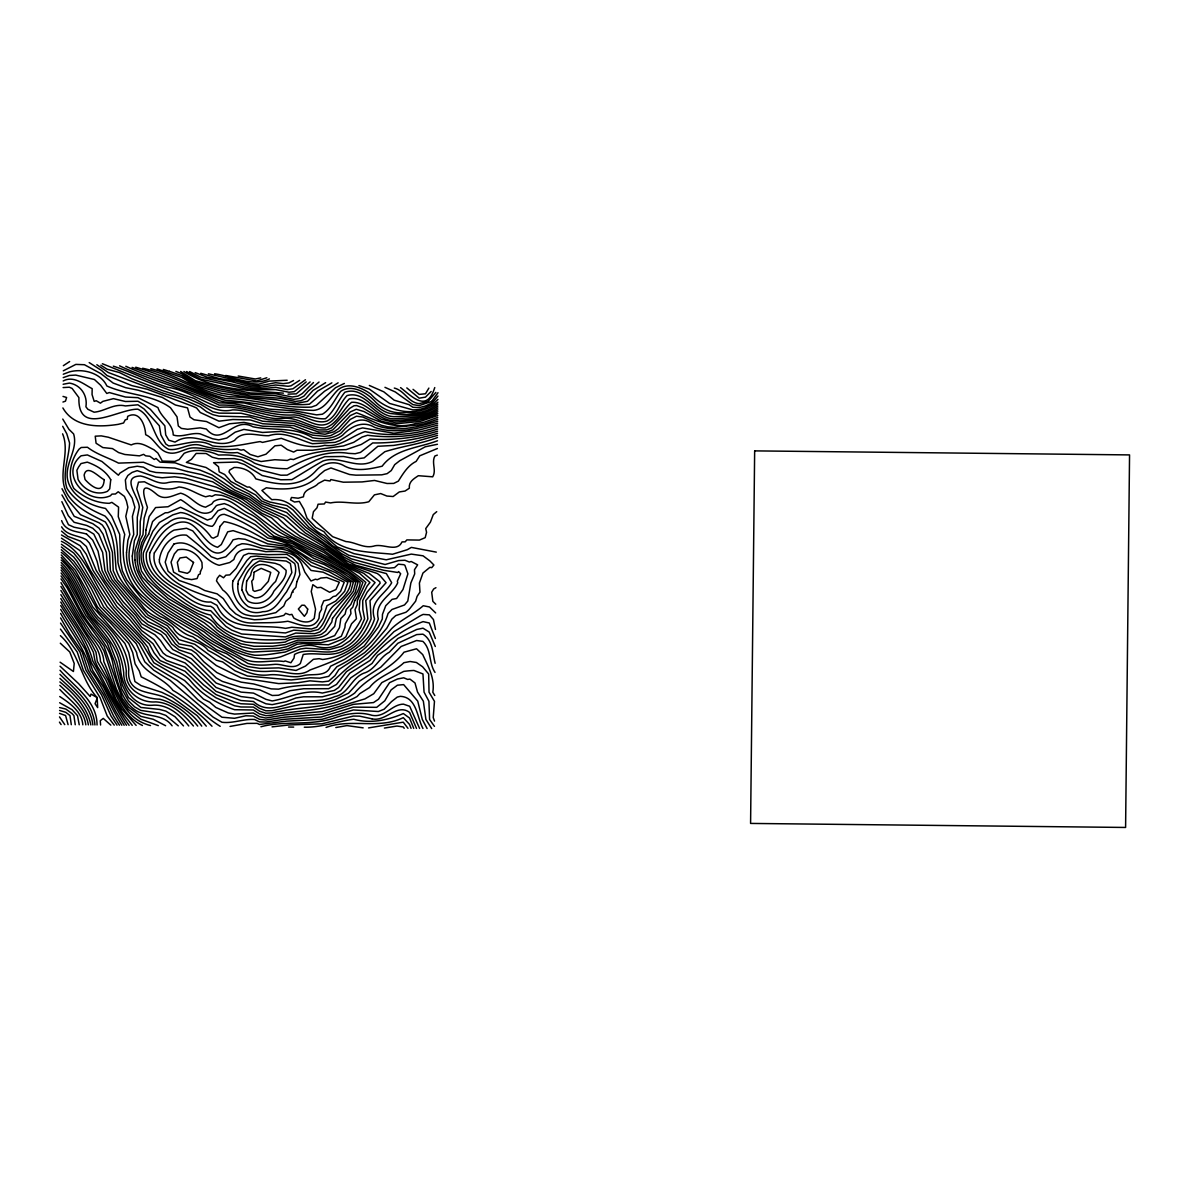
<?xml version="1.0" encoding="UTF-8"?>
<svg xmlns="http://www.w3.org/2000/svg" width="1189" height="1189" viewBox="0 0 1189 1189"><rect width="100%" height="100%" fill="white"/><g stroke="black" fill="none" stroke-linecap="round" stroke-linejoin="round"><path stroke-width="1.5" d="M434.758 387.569C426.896 412.182 413.638 397.988 400.559 387.614M428.887 388.09L425.484 393.767L419.227 394.406L413.029 389.338M431.161 391.463L425.454 397.141L419.197 398.181L406.801 387.911M360.505 627.822L364.637 618.815L362.868 609.704L362.704 600.608L367.133 592.167L375.085 582.565L363.76 573.366L343.22 564.062L323.824 550.477L295.348 536.284L281.466 527.039L271.597 517.854L261.729 513.202L242.541 499.365L216.368 487.237L185.514 478.246L174.62 476.789L162.12 477.785L155.878 476.982L137.196 470.651L131.979 472.449L127.832 475.496L125.35 479.925L126.242 489.021L132.157 498.161L134.907 507.287L132.425 516.353L133.733 534.53C112.138 584.587 170.131 610.997 204.196 631.924A255.635 255.635 0 0 0 212.742 638.805C232.866 652.211 256.111 663.432 280.708 656.833L300.282 649.031L305.915 648.198L329.011 649.684L341.555 646.326L350.383 640.485L360.475 627.851M435.873 392.385L428.099 401.377L419.137 403.651C408.54 402.655 404.587 390.557 394.302 388.06M437.998 392.727L431.681 401.421M437.953 396.071L432.499 402.67L425.35 406.029L419.093 407.649L412.851 407.262L409.001 404.646L394.168 400.173L383.794 391.82L369.333 385.444M437.924 399.4L433.331 403.918L425.335 407.723L419.063 409.655L412.821 409.893L389.576 403.428L369.289 389.071L358.944 385.548M173.891 544.057L168.035 553.078L165.197 562.144L168.11 571.255L179.153 580.47L198.429 587.128L204.642 590.487L217.111 593.846L223.309 598.632L229.878 608.278L235.645 613.821L242.333 617.492L254.327 619.737L261.743 619.41L278.568 616.719L283.859 615.367L285.657 613.331L289.685 614.802L291.885 614.356L293.817 618.057C299.762 621.594 309.081 624.656 314.268 618.265L315.546 609.199L311.236 591.483L312.856 584.661L317.181 587.693L320.881 587.366L329.621 592.271L335.907 589.581L339.326 582.194L326.663 577.512L320.837 578.062L317.255 579.727L315.397 579.221L310.998 581.005L304.845 572.117L301.471 563.601C294.099 550.15 278.806 551.191 265.875 551.681C254.892 549.541 237.963 544.324 233.891 559.484L229.73 562.516L219.192 565.295C202.947 561.163 193.421 537.532 173.906 544.057M310.106 381.951L296.299 393.856L288.006 394.154M306.227 381.907L294.278 391.642L289.001 392.236L275.551 389.606L250.552 389.933L200.673 379.113L186.584 371.533M436.735 511.671L433.272 514.599L430.373 522.209L425.736 528.585L426.569 532.3L425.186 537.666L419.39 540.088L406.861 539.895L405.167 541.842L402.001 541.902C396.992 552.959 382.59 542.912 373.48 546.197C363.611 548.619 355.273 542.05 345.94 541.575L332.638 536.685L312.157 518.285L313.45 511.701L317.017 507.762L318.072 504.225L324.329 503.958L325.578 502.055L330.587 502.932C343.131 500.316 356.21 505.399 368.798 501.743L374.416 494.862L380.673 493.554L386.901 496.051L393.143 496.526L399.296 491.949L405.048 491.042L409.343 488.218C408.57 481.708 413.817 478.736 418.365 475.704L432.692 476.819C436.794 470.339 431.146 462.67 434.906 455.982L437.329 455.119M319.053 382.041L308.308 391.018L303.983 396.071L299.39 398.464L293.802 399.37L275.491 395.684L246.747 393.96L219.326 388.788L194.402 381.922L181.991 373.807L175.898 371.414M437.894 402.209C418.082 418.335 387.465 412.702 371.013 394.272C362.244 387.644 347.753 381.654 338.048 389.799C330.497 396.948 325.355 409.358 313.599 410.383C283.844 409.804 254.951 401.956 225.449 400.396C194.833 390.899 166.549 376.14 135.739 367.223M437.879 404.126C429.095 410.993 417.592 414.5 406.534 412.464C394.421 414.322 382.65 409.997 374.431 400.812C366.539 392.474 351.691 383.72 340.693 391.359C334.837 399.088 330.973 409.09 322.382 414.218L316.631 414.872L294.069 410.785L269.1 409.105L244.161 402.967L225.42 402.164L219.192 400.678C190.418 388.684 161.377 377.998 132.068 367.401M437.849 406.058C424.235 416.447 406.014 415.258 390.111 413.445C373.643 409.967 363.849 385.608 344.84 392.251C337.973 400.886 334.035 411.468 325.429 418.751C313.406 419.628 302.348 412.598 290.146 412.405C265.786 413.475 243.284 402.447 219.162 402.922C188.947 388.387 156.383 380.138 125.826 366.286M437.834 407.976C425.082 417.398 408.853 415.838 393.99 416.67C375.397 416.12 366.435 390.23 347.069 395.565C339.296 403.353 337.438 415.689 326.975 421.055C315.858 424.592 305.32 415.318 294.025 414.902C268.238 416.611 244.696 403.755 219.148 405.152C187.282 389.085 152.043 381.208 119.584 365.826M437.82 409.893C424.83 418.543 408.778 417.532 393.975 418.84C375.962 418.914 367.371 395.238 349.313 398.895C341.674 406.37 338.211 417.666 328.536 423.373C317.017 429.11 305.722 417.993 294.01 416.967C268.06 419.554 244.86 404.632 219.118 407.396C201.862 401.6 186.272 390.081 167.798 387.257C149.041 381.491 131.875 372.023 113.327 366.153M313.495 382.531L302.288 393.544L297.845 396.16L292.197 396.992L275.506 393.708L250.522 392.979L219.341 387.034L195.427 380.718L180.639 371.473M69.646 361.545L63.344 365.692M305.439 379.767L292.91 388.803L287.233 389.62L275.58 387.302L261.833 388.729L250.567 388.342L200.703 377.181L189.616 371.562M331.865 382.843L317.552 391.122L307.49 401.302L296.522 403.413L276.368 399.772L250.478 397.527L221.481 393.291L194.372 385.043L181.947 377.433L157.052 368.902M299.643 380.361L290.919 385.86L288.08 386.262L275.595 384.998L260.807 387.198L250.582 386.752L231.9 381.758L206.945 377.106L195.174 372.618M435.932 587.678L433.658 588.986L431.696 592.256L432.855 601.352L435.754 604.205M437.79 411.78C424.904 419.568 409.358 419.256 394.867 420.534C377.775 421.664 367.966 401.213 351.587 402.298C342.417 409.997 337.513 423.789 325.132 427.995C309.957 428.308 297.235 415.927 281.496 418.573C264.463 419.702 249.408 409.67 232.628 409.893C217.884 413.4 206.054 404.959 193.866 398.36C162.789 388.684 132.336 375.694 102.388 363.745M437.775 413.653L429.809 417.146L419.271 419.91L393.931 422.303L381.476 419.271L362.838 407.842L356.626 405.553L353.936 405.776L349.551 408.481L331.597 427.921L326.707 429.883L318.86 429.987L293.965 421.248L268.982 419.836L241.085 413.237L219.058 413.148L212.816 411.78L200.406 404.156L188.605 398.82L163.056 390.809L131.949 378.786L119.509 372.588L107.055 369.17L100.842 365.201M437.76 415.526L420.252 421.382L393.916 423.997L381.446 421.292L364.027 411.557L356.284 409.269L350.309 411.914L332.875 429.824L328.001 431.8L318.845 432.068L293.936 423.433L262.71 421.248L249.764 416.938L219.029 416.18L212.786 414.649L206.574 411.691L200.376 406.92L181.828 398.909L163.027 393.113L108.273 372.514L96.844 364.726M437.73 417.398L425.186 421.872A39.475 39.475 0 0 1 415.511 423.552C393.782 430.136 375.932 420.133 356.551 412.746L350.265 415.6L338.33 428.709L334.154 431.726L325.073 434.238L312.588 432.9L293.921 425.617L262.695 423.73L250.225 419.94L232.881 419.509L218.969 421.174L200.317 412.509L196.571 407.99L193.079 406.43L147.287 389.279L131.875 385.608L106.98 375.531L101.719 370.611L89.19 362.586M437.715 419.286L425.172 423.596A39.282 39.282 0 0 1 416.551 425.097L393.886 427.371L387.644 426.836L381.401 425.305L362.749 417.012L356.507 416.224L350.22 419.449L339.772 430.864L330.587 435.65L325.043 436.333L312.558 435.159L290.19 427.178L262.665 426.197L243.953 422.392L229.551 423.774L218.895 427.698L206.47 421.53L193.985 419.762L190.002 417.012L187.535 407.901L175.407 405.003L162.194 397.379L138.073 390.185L125.603 387.659L113.148 383.051L100.753 373.569L84.434 364.726L75.858 364.399L63.285 370.834M338.122 382.828L324.612 391.196L309.437 404.186C283.145 406.906 256.601 397.037 230.027 396.799C201.61 392.979 178.395 375.382 150.795 368.694M325.623 382.665L313.034 390.438L305.692 398.612L300.921 400.738L295.184 401.436L280.693 398.345L250.493 396.011L219.772 390.765L194.387 383.482L181.962 375.62L169.537 371.369M293.549 380.525L288.927 382.903L283.235 383.646L275.625 382.695L259.782 385.682L250.611 385.147L236.373 381.164L219.43 378.607L200.748 373.301M431.652 401.436L419.108 405.642L412.88 404.617L395.283 391.954L384.954 387.332M266.856 377.745L256.646 381L225.717 375.471M437.493 440.777C418.677 447.926 394.941 448.803 382.145 466.207C370.269 468.956 356.551 471.988 344.959 466.266C335.788 460.411 323.898 462.194 316.542 470.145C299.866 489.08 277.305 484.889 255.843 478.87C251.652 470.918 242.645 467.218 234.099 467.47L229.655 470.086L229.001 471.959L235.69 481.114L247.297 487.104L249.512 487L255.709 491.518L263.557 499.588L269.725 502.026L286.802 505.503L293.014 509.947L308.872 527.336L323.958 538.097L332.623 545.766L348.778 555.293L385.117 564.507L398.716 560.539L404.973 560.272L409.343 562.04L411.201 561.49L417.636 564.849L414.485 569.709L414.693 573.901L410.859 582.952L407.782 601.099L404.498 604.963L391.954 609.496L388.06 613.479C380.629 638.003 359.405 655.778 336.948 666.657L328.729 676.348L319.871 678.176L309.957 677.789L291.186 679.945L247.475 676.021L235.036 670.819L222.625 661.916L216.398 660.207L194.699 644.245L179.108 639.652L167.5 625.771L148.12 615.174L117.399 579.801L113.193 570.661L112.45 552.484L105.301 529.521L102.358 525.107L99.133 522.833L80.466 514.659L68.13 500.331L62.006 488.709M437.448 444.27L425.246 446.796L399.772 460.708L394.703 464.646L391.27 470.562L387.138 473.638L381.743 474.842L355.883 475.169L349.64 474.53L330.958 467.946L324.686 470.517L319.603 474.693C305.707 489.779 285.315 490.329 266.351 487.772L261.907 490.477L271.791 499.677C297.607 497.388 303.656 526.311 323.988 535.496L337.126 546.91L354.069 553.673L386.232 559.811L411.29 554.104L423.046 555.813L429.957 560.985L433.896 565.013L431.726 567.658L429.898 567.331L422.942 573.053L419.405 583.041L419.955 592.137L417.086 596.388L415.63 601.173L410.725 607.43A22.041 22.041 0 0 1 405.865 612.276L395.714 615.62L391.865 619.127L386.826 628.134L371.473 646.147L364.711 652.583L338.88 669.541L334.986 675.634L328.684 681.134L322.412 681.892L309.928 680.836L297.413 682.813L278.642 683.601L241.204 677.893L216.339 665.572L191.548 646.192L179.063 643.918L166.728 628.58L145.861 616.452L114.679 579.771L110.354 570.631L109.537 552.454L103.071 534.203L99.073 528.198L92.861 523.725L74.194 516.338L61.932 494.921M269.413 378.919C251.726 387.302 232.464 376.244 214.57 373.777M437.701 421.218C416.953 427.446 392.578 433.584 372.098 423.581C360.029 414.857 348.957 423.819 341.228 433.019C332.905 439.053 322.293 439.603 312.529 437.701C294.069 426.361 272.742 431.013 252.96 426.777C233.282 415.704 222.358 447.926 206.381 429.051L200.153 427.847L187.639 429.259L181.397 428.412L178.305 425.974L177.027 416.863L170.458 407.708C151.702 394.02 127.595 395.402 106.861 385.964C100.812 372.737 82.591 368.278 69.527 371.875L63.255 374.238M437.671 423.18C417.532 428.768 395.06 434.565 374.654 427.386C362.868 420.207 350.933 426.331 342.67 435.174C333.946 441.743 322.828 441.223 312.499 440.718L299.182 435.085L281.347 431.384L262.591 432.454L243.879 429.392L235.184 432.172L226.757 438.072L218.776 439.9L212.534 438.756L200.094 433.822C191.147 432.216 181.783 437.909 173.252 434.996C172.985 423.388 161.228 417.919 157.929 407.574L137.983 397.691L125.499 397.037L109.329 392.548L106.787 393.455L100.619 385.236L94.436 379.514L75.739 375.085L69.482 375.442L63.21 377.626M437.656 425.142L418.855 430.076L393.827 433.242L362.63 427.906L357.354 429.318L340.009 440.45L335.09 442.353L312.469 443.72C298.424 439.677 284.216 430.596 268.803 435.694C257.404 436.155 243.032 429.601 234.53 440.42C216.012 450.631 197.582 431.31 178.513 440.123L175.006 442.07L168.764 440.198L165.717 434.921L164.84 425.825L150.364 409.343L144.151 404.75L137.954 401.258L125.44 401.51L113.416 398.642L102.849 401.377L100.426 403.175L96.205 400.723L94.199 401.392L92.058 394.555L92.177 388.684C83.423 383.988 73.436 375.397 63.18 380.97M437.626 427.104C414.173 434.862 389.085 436.868 365.068 431.592C351.468 436.036 340.143 447.673 324.686 445.325C309.675 449.338 295.154 443.452 281.273 438.31L262.487 442.397L260.123 441.58C244.562 443.973 228.511 448.491 212.459 445.875C198.058 437.151 183.329 445.429 168.704 445.905L165.806 444.002L160.857 434.862L159.341 425.766L144.107 408.986L137.909 404.795L125.395 405.939C114.025 403.145 104.87 411.32 94.08 412.197L87.867 409.284L85.905 406.787C87.808 395.402 80.659 384.85 69.408 383.081L63.136 384.27M62.943 402.045L65.484 401.154L66.599 397.498L63.017 396.413M344.364 383.438L335.566 387.673L316.378 405.286L311.384 407.084C282.298 408.496 253.911 398.939 224.87 398.36C196.334 390.899 171.617 374.461 142.635 368.263M437.611 429.08C415.02 436.72 390.913 438.206 367.55 435.263L362.08 437.032L353.683 442.338L343.487 445.92L312.395 450.23L296.968 450.245L293.624 452.073L287.411 449.591L281.199 445.206L274.956 445.83L265.994 454.183L257.939 456.784L250.18 454.466L243.656 449.65L241.07 450.155L237.414 448.981C224.959 450.512 212.593 448.922 200.584 445.295C189.348 442.189 179.643 451.107 168.675 449.368C152.355 441.282 154.897 417.547 137.865 409.179C118.083 408.823 77.761 437.344 78.905 397.631L72.128 388.461L69.363 387.213L63.106 387.569M437.582 431.191C415.63 438.013 392.742 440.465 370.091 439.053L361.307 444.448L346.177 449.62C328.387 450.007 309.943 452.102 293.549 459.578L290.488 459.073L287.292 460.44L274.793 459.712L261.119 461.525L253.539 459.474L237.384 452.533C222.402 454.213 208.432 447.837 193.688 447.852C184.904 447.807 177.607 454.956 168.63 452.816C158.107 450.72 154.852 438.533 145.653 434.698C145.281 425.38 139.708 410.027 127.684 416.328L127.253 419.241L125.246 419.836L123.567 422.987L118.276 424.339C98.746 427.386 74.045 427.564 62.883 407.946M437.567 433.301C416.418 439.662 394.585 443.259 372.707 442.947L360.46 452.4L355.139 453.722L348.704 453.381C326.871 449.799 305.811 458.746 287.203 468.734C276.205 468.674 264.701 467.307 254.416 463.145C243.879 455.788 231.097 454.376 218.598 455.075C207.926 450.363 195.159 448.342 184.206 453.291L179.182 459.593L174.783 461.436L162.299 461.079L157.869 453.009L153.976 449.769C146.916 446.44 139.648 440.733 131.221 444.939L108.318 437.225L101.214 435.873L95.224 436.2L96.071 443.244L102.863 447.569L112.435 448.58L118.618 452.578L124.875 454.495L139.455 455.863L143.616 454.347L145.623 455.818L149.844 456.279L154.273 459.459L156.071 458.464L160.143 462.12L175.169 462.863L187.223 467.158L199.693 469.982L212.147 475.035L234.798 490.195L249.408 496.616L261.803 505.726L286.698 516.323L305.261 532.969L322.353 543.418L346.311 560.584L355.6 565.191L386.366 573.603L391.701 582.744C384.404 595.362 368.59 601.292 374.594 618.919C367.015 641.822 345.984 656.729 322.665 659.494L319.172 658.676L313.391 659.315L305.514 666.063L296.061 670.447L278.82 667.876L260.064 668.396L247.58 666.494L241.352 663.611L226.579 653.682L216.502 649.788L197.894 636.397L185.469 630.066L154.436 609.704L142.056 598.899L126.703 579.89L122.318 570.765L120.639 561.654L119.673 534.381L111.692 516.368L105.539 508.446C89.621 505.578 70.983 496.17 67.52 479.286C64.622 463.22 78.385 449.516 73.614 433.926L68.903 429.274L62.764 419.063M437.537 435.397L412.479 442.367L393.693 445.414L377.864 446.291L364.146 457.899L356.046 458.924L343.576 456.502L324.835 456.68L316.021 460.128L287.129 475.124L280.886 475.214L260.718 470.16L241.516 460.054L234.367 458.642L218.568 458.805L212.326 457.23L206.128 453.499L196.17 453.425L191.429 459.37L186.361 462.402L205.979 467.47L224.602 479.137L235.021 487.312L249.437 494.193L261.833 503.467L286.727 512.548L305.291 529.922L344.007 557.151L353.638 562.263L383.884 570.334L397.735 572.474L398.597 571.597L400.663 573.752L397.349 581.139L397.721 582.803C391.984 595.704 373.836 601.916 378.325 618.949C368.1 649.506 337.022 659.925 310.047 669.987C298.112 678.25 284.543 670.343 271.672 671.101C258.934 672.261 244.949 670.997 234.828 662.422C220.723 653.801 206.247 646.415 192.767 636.769C179.702 633.603 172.91 621.223 160.381 616.615C141.55 604.592 122.244 584.319 117.949 562.367C117.666 546.346 116.983 528.094 104.989 516.041C90.572 509.739 75.695 501.996 66.985 488.367C61.887 473.029 69.007 458.047 69.571 442.962L66.807 433.851L62.69 426.316M437.522 437.507C420.46 444.062 401.912 446.261 384.82 451.731L372.677 461.362C356.269 469.774 339.415 455.001 322.858 461.079C312.335 466.92 302.259 473.49 291.885 479.613L280.827 479.776L262.13 475.496L244.533 464.542L237.28 462.06L213.559 462.699L218.479 466.712L219.192 471.855L224.647 474.485L230.815 481.441L255.68 494.981L261.862 501.193L271.776 505.072L286.772 508.803L305.766 527.307L341.704 553.732L351.35 558.86L381.728 567.123L388.625 568.164L394.495 567.658L398.36 564.181L403.784 564.701L404.914 565.295L407.901 573.826L402.982 589.506L396.606 598.483L392.058 599.375L385.741 605.721L382.472 614.371L382.308 618.993L378.459 626.871L364.176 646.058L344.468 659.39L330.497 666.301C326.514 677.433 312.692 673.42 303.73 675.545C291.885 679.172 280.099 673.197 268.09 674.995C244.666 677.18 227.604 659.969 208.179 650.472C198.756 638.047 179.925 641.347 172.985 627.495C163.562 618.83 149.591 616.556 141.981 605.394C132.737 593.772 119.985 583.234 116.017 568.714C114.843 552.766 114.382 535.853 105.39 522.016C91.761 515.03 77.092 508.669 68.174 495.397C55.63 476.403 70.894 453.559 62.601 433.836M260.748 377.894L255.293 378.994L238.201 376.036M437.403 448.506L419.732 455.818L416.135 461.406C407.99 465.33 403.012 473.727 398.374 481.114L393.708 483.418L387.034 483.492L374.565 480.445L362.05 481.931L343.309 482.199L330.839 479.568L330.052 481.01L324.582 480.133L318.295 483.477C313.881 488.828 303.998 488.248 303.448 496.809L298.186 498.221L291.483 497.478L290.532 499.885L294.53 502.026L299.346 501.416L303.804 509.115L307.044 518.226L315.828 527.411L324.032 531.765C339.474 553.138 369.021 551.696 392.533 554.252L407.247 549.719L411.349 547.401L436.304 552.127M335.803 727.549L346.95 725.602L363.165 727.846M230.042 726.42L246.97 723.402L257.151 723.343L259.455 724.473L286.683 721.114L322.026 719.33L353.371 709.952L378.355 711.527L384.151 709.194L391.493 701.644L397.26 697.081L400.336 696.338C416.878 697.081 416.967 717.487 422.957 728.471M326.054 727.445C351.468 718.111 378.236 729.749 403.294 717.636L409.477 724.354L411.067 728.352M260.911 726.747C284.929 720.445 310.671 726.003 334.258 718.052C346.549 713.653 359.316 711.379 372.068 715.332C384.79 717.933 391.85 704.334 403.443 704.141L409.67 706.281L419.613 728.441M384.389 728.069L396.963 726.048L403.205 726.955L404.215 728.277M272.043 726.865L289.254 724.948L321.966 723.804L353.311 716.06L359.554 716.15L372.023 718.84M368.545 727.906L403.249 722.169L407.976 728.322M304.295 727.207C321.298 727.579 337.156 721.366 353.683 719.241C370.686 723.833 387.495 720.326 403.339 713.549L409.551 718.037L413.727 728.381M287.158 380.257L269.398 381.089L258.756 384.151L250.626 383.557L208.387 373.807M288.555 727.044L293.683 727.103M372.038 718.84C385.667 722.199 397.037 702.892 409.611 712.464L416.507 728.411M187.312 471.498L201.684 474.619L212.103 478.231L230.294 490.15L249.378 499.023L261.788 508L283.547 517.973L299.019 531.78L324.85 547.133L348.615 564.032L377.285 573.499L379.811 575.446L386.083 582.684L370.017 600.683L371.131 618.875C366.093 631.582 357.681 644.81 344.542 650.264C331.672 657.799 316.883 651.958 303.21 654.5L300.327 663.551C292.613 670.522 282.432 663.135 273.425 664.473C264.924 665.201 256.304 665.795 247.951 663.492C231.409 653.088 212.801 646.578 197.924 633.44C179.762 622.65 160.634 612.781 145.058 598.275C125.558 582.759 120.089 557.849 124.741 534.441L118.276 516.665L118.573 507.108L111.855 502.353L109.314 503.319C96.131 503.081 83.587 497.492 73.852 488.441C67.015 475.763 70.701 459.994 79.098 449.13L81.194 447.495L87.451 447.257C96.889 454.495 108.258 457.661 118.528 463.116L143.527 462.253L155.982 467.203L174.724 468.065L187.163 471.468M86.485 533.98C77.359 531.483 65.187 531.468 61.65 520.619M283.413 393.158C249.972 390.497 213.128 390.007 183.909 371.503M163.294 369.452L169.522 371.369M142.442 725.468C117.354 713.445 113.698 683.051 100.441 661.396C100.039 646.757 87.525 637.289 81.669 624.849C74.238 613.687 68.145 601.753 60.892 590.502M59.613 707.559L65.841 709.06L72.039 713.578L73.911 715.629L75.249 724.74M59.584 710.457L65.811 712.33L69.988 715.585L71.295 724.696M59.539 713.37L65.588 715.54L68.085 724.651M60.312 643.219L69.765 651.973L74.223 663.492L73.421 671.517L60.104 662.199M59.658 702.744L72.083 709.699L77.508 715.674L79.232 724.785M150.513 725.558C121.144 718.334 114.664 685.473 103.859 661.693C103.057 646.593 90.141 637.467 83.78 624.864C75.16 612.677 69.096 598.959 60.936 586.504M158.315 725.632L140.748 719.182L128.353 709.447L122.185 701.124L116.299 688.832L103.978 650.948L99.653 643.219L91.672 633.678L79.931 615.739L60.981 582.669M220.203 726.316C203.274 716.075 190.522 700.068 173 690.437C162.328 676.259 139.603 672.498 136.676 652.702C128.278 634.287 110.28 622.278 97.468 606.836C87.466 587.515 79.143 566.113 61.308 552.424M86.5 533.995L92.683 540.074L98.078 551.25L102.105 570.542L106.698 579.682L123.27 601.916L135.62 615.174L141.773 623.779L161.303 634.792L172.747 649.506L191.399 658.736L216.145 683.066L241.055 692.117L253.539 693.113L265.979 699.355L272.207 700.96C288.749 698.092 304.443 688.907 322.293 693.053L334.317 690.437L338.568 687.539L349.848 673.167L370.017 660.475C383.646 643.398 402.254 629.338 423.076 621.624L429.303 623.006L435.397 638.523M136.126 725.394L122.095 709.372L115.957 699.236L107.842 679.647L97.305 661.366L95.997 652.256L91.196 643.115L60.847 594.649M165.628 725.721L153.247 719.286L140.852 716.358L128.62 707.143L122.214 698.419L104.038 646.207L81.952 615.753L67.164 587.856L61.011 578.909M61.501 534.991L80.124 545.721L86.292 554.252L93.054 570.438L116.968 606.791L129.333 618.964L141.669 633.93L153.054 643.799L160.188 655.615L166.386 660.43L185.068 667.118L203.616 684.923L216.026 694.599L234.694 702.134L240.921 703.754L253.42 704.274L259.47 708.317L265.846 710.799L272.103 710.695L300.297 704.453L322.189 703.279L334.733 699.771L348.57 693.172L359.227 681.342L380.762 667.222L401.169 646.459L416.626 640.514L422.853 641.376C431.696 649.595 428.575 662.942 435.025 672.394M61.456 538.156L80.079 550.656L90.334 570.408L113.981 607.014L141.64 636.992L149.22 643.754L154.109 652.895L160.129 660.564L185.023 671.28L203.572 689.323L215.982 697.809L234.649 705.805L240.891 706.979L253.391 707.069L259.603 711.185L265.831 713.237L272.088 712.91A57.34 57.34 0 0 1 280.128 711.364C305.157 705.954 333.083 708.822 354.694 693.053C368.412 676.303 390.72 669.719 403.992 652.196L416.536 648.778L422.719 654.604C428.308 666.761 435.04 678.146 432.811 692.236L434.788 695.506M61.427 541.322C84.107 552.216 90.914 578.151 104.558 597.502C115.853 616.601 134.714 629.739 147.778 647.292C153.247 669.169 178.945 666.345 191.161 681.639C202.338 695.268 218.077 704.037 234.605 709.714L253.361 709.982L259.574 713.935L265.801 715.674L272.058 715.139A57.562 57.562 0 0 1 281.451 713.326C307.178 710.264 333.812 709.268 357.042 696.561L359.791 693.648L369.586 687.51C378.161 676.214 393.737 672.484 403.888 662.704L410.146 661.5L416.388 662.481L422.585 666.761L428.664 674.014L429.036 692.191L434.475 701.332L433.227 717.576L434.52 721.099M211.999 726.226C191.711 705.285 166.698 689.323 141.209 676.853L139.291 670.908L135.1 663.893L132.722 652.657L128.798 643.531L110.532 623.036L98.167 610.997L75.264 570.244L61.278 554.981M59.896 681.936C73.45 693.038 87.273 707.113 90.84 724.904M59.851 685.384C71.385 696.397 85.727 708.139 88.358 724.874M61.397 544.265L73.792 553.093L79.96 560.881L107.188 606.94L142.308 643.68L153.857 662.763L184.548 680.48L203.468 699.087L209.695 702.179L215.878 707.47L228.318 712.969L234.56 714.099L253.331 713.028L259.544 716.699L265.771 718.037L284.557 714.975L322.1 711.587L364.86 698.939L373.747 693.722L381.832 682.605L403.784 671.399A106.386 106.386 0 0 1 413.965 670.462L422.957 673.955L424.057 692.132L428.932 701.272L429.586 719.464L434.461 726.375M61.367 546.999L73.748 557.106L76.958 561.178L94.124 588.629L103.651 606.91L139.217 643.65L149.428 661.931L153.812 666.494L177.146 680.405L184.86 686.543L197.864 699.756L221.986 717.235L234.515 718.29L245.87 715.778L253.287 716.06L259.514 719.33L265.756 720.044L284.543 717.175L322.07 714.217L353.43 704.334L373.495 702.58L378.488 699.236L389.546 682.679L397.453 679.008L403.725 677.804L407.589 679.424L409.952 679.112L415.006 682.962L417.532 692.072L423.358 701.213L425.9 719.419L431.681 728.575M61.338 549.734L73.703 561.119L79.871 569.546L91.315 588.6L100.426 606.88L136.2 643.606L144.865 661.887L153.782 670.224L170.116 680.331L213.158 717.145L221.971 722.273C233.029 723.64 243.626 718.706 254.58 719.508L259.484 721.901L265.727 722.035L284.513 719.271L321.149 717.012L353.401 707.128L376.705 707.336L384.79 700.811L391.092 689.917L397.394 685.206L403.651 684.611L417.74 701.153L422.273 719.375L427.089 728.515M59.807 689.457C69.661 700.187 83.854 709.253 85.831 724.844M59.732 696.531C69.824 703.175 81.848 711.572 82.829 724.814M60.059 666.226L78.623 683.675L90.186 696.472L91.003 694.108L97.112 697.542C80.406 679.008 79.113 652.479 60.401 635.654M60.015 670.254C74.357 686.588 97.112 700.916 97.052 724.978M59.97 674.326C74.342 688.788 93.247 703.204 94.942 724.948M59.926 678.384C73.599 691.062 90.661 705.018 92.891 724.933M172.108 725.795C163.651 714.158 148.774 717.116 137.538 711.527C121.441 702.209 117.979 682.828 113.386 666.375C111.097 649.803 100.411 637.334 90.275 624.938C78.147 610.046 72.678 591.067 61.04 575.966M61.248 557.537L72.797 570.215L78.682 579.37L92.638 606.791L124.934 643.487L128.769 652.612L134.907 681.535L141.105 685.622L161.867 692.355L172.242 697.408L197.047 715.57L206.292 726.152M61.219 560.093C79.024 575.327 83.171 599.851 98.093 617.195C113.46 631.002 127.253 647.797 128.784 669.258C126.123 694.376 149.977 690.839 165.375 697.586C178.989 704.587 192.648 713.519 201.758 726.107M435.664 612.915L429.482 606.97L423.239 605.736C413.326 614.445 401.094 619.603 391.746 628.491C381.951 639.429 372.083 650.606 360.163 659.271C347.53 665.81 339.058 676.482 328.64 685.013C311.875 684.819 294.783 684.775 278.583 689.159L271.211 688.877L253.643 683.957L241.159 682.144L228.704 678.191L216.799 672.528L203.869 661.797L196.274 653.356L191.503 650.041L179.034 646.935L175.452 644.037L166.698 632.043L160.485 627.42L148.06 621.624L141.863 615.976L111.959 579.742L107.649 570.601L106.356 552.409L98.806 534.158L92.816 528.273L86.604 525.434L74.134 522.313L68.278 515.654L61.858 501.669M61.59 526.846C67.015 536.061 78.296 535.05 86.44 539.791L89.472 543.135L92.579 549.794L97.126 561.401L99.281 570.512L104.751 580.663L123.225 605.855L133.495 616.318L141.744 627.346L154.867 634.733L160.352 640.366L166.505 649.447L171.157 653.073L185.157 658.974L191.355 663.388L216.101 687.51L240.995 696.561L253.48 698.106L265.935 703.784L272.162 704.646L286.059 701.733L295.957 697.988L303.507 696.799L322.264 696.813L336.101 693.098L340.649 690.631L350.71 677.893L372.023 663.462L377.626 655.302L387.034 648.867L397.884 638.493L416.73 629.471L423.002 628.178L429.214 632.058L435.308 646.489M61.531 531.126L67.728 536.373L80.183 541.04L86.366 546.509L96.205 570.482L117.012 602.437L130.285 616.288L141.699 630.631L154.109 639.712L163.086 652.984L166.43 655.629L185.112 662.972L216.056 691.389L240.966 700.529L253.45 701.48C266.975 713.965 282.179 705.136 297.205 701.644C309.957 700.336 322.754 701.926 334.763 696.65C348.273 694.094 351.245 678.369 363.477 673.316C375.323 669.927 379.261 657.383 389.308 652.256L397.839 643.279L416.685 634.569L422.942 634.183C432.9 640.247 432.558 653.222 435.129 663.299M188.769 725.974C179.732 714.708 167.486 703.769 151.939 705.27C131.652 706.578 121.441 684.834 120.342 667.49C117.993 647.485 104.231 632.786 91.835 618.131C79.633 602.451 74.877 582.12 61.144 567.584M61.189 562.605C78.177 578.538 82.65 602.927 98.063 620.049C113.029 633.321 123.938 650.621 126.316 670.774C124.221 690.229 143.379 698.746 159.712 699.221C174.961 703.1 188.055 713.92 197.731 726.063M61.159 565.102C77.538 581.599 82.13 605.974 98.033 622.917C112.361 635.803 121.531 653.341 123.686 672.469C123.344 689.962 138.964 703.338 155.863 701.882C171.825 702.684 183.686 714.619 193.45 726.018M61.115 570.066L68.189 579.266L88.12 615.828L109.596 643.323L116.685 661.574L122.363 685.176L128.471 697.542L140.867 707.44L159.608 709.432L165.836 711.111L174.991 716.729L183.507 725.914M178.291 725.855L165.791 715.392L159.564 713.222L140.837 710.413L134.625 706.861L128.442 700.752L121.694 688.892L114.397 661.545L107.278 643.294L86.009 615.798L67.238 581.064L61.085 573.009M132.217 725.349L122.066 712.241L115.928 701.941L105.702 679.632L97.557 666.776L95.09 661.337L93.381 652.241L88.729 643.1L60.802 598.572M129.096 725.32C114.798 705.285 105.108 682.486 92.891 661.322C87.51 639.429 71.964 621.401 60.758 602.08M60.684 609.437L85.251 649.506L92.653 670.403L103.592 687.331L115.823 711.453L124.161 725.275M60.639 613.42C71.147 632.191 85.236 649.105 90.453 670.373C103.428 687.197 110.562 707.41 121.813 725.245M60.728 605.573C71.994 623.987 85.697 641.852 91.345 662.749C103.725 683.14 113.535 705.151 126.51 725.29M59.509 716.908L64.771 724.621M59.45 722.124L61.115 724.577M114.248 725.156L107.218 716.001L100.144 697.75L83.304 670.299L77.255 652.062L60.461 629.085M110.815 725.127L103.25 718.394L100.262 720.697L100.575 725.008M60.594 617.953L69.631 633.796L82.219 652.107L88.239 670.358L103.502 694.629L113.624 716.06L119.435 725.216M60.535 623.125L79.99 652.092L86.024 670.328L101.66 695.075L111.023 716.031L117.057 725.186M435.486 629.471L433.45 619.543L429.392 614.862L423.15 614.416L420.534 615.634L394.049 631.612L368.01 657.487L346.489 671.636L336.502 684.463L328.595 688.684L303.596 688.743L290.027 690.705L278.523 695.253L272.266 695.491L259.826 689.888L241.099 687.287L222.417 681.431L216.205 677.968L191.459 654.039L179.004 649.893L171.647 643.992L165.806 634.852L160.456 630.764L148.016 624.775L141.818 619.855L109.314 579.712L104.944 570.571L102.64 552.38L93.827 534.099L86.559 529.714L74.075 527.217L68.486 524.735L61.769 510.616M754.658 450.884L750.586 823.427L1125.597 827.455L1129.55 454.911L754.658 450.884M126.524 552.632C125.469 593.222 168.169 612.647 197.954 630.616C210.884 642.313 226.817 648.406 241.426 657.383C254.387 665.81 269.858 659.256 283.859 661.515L285.137 660.935L290.889 662.763L293.995 658.141L294.575 654.411C309.333 646.326 326.514 656.625 341.525 649.001C354.604 644.052 362.734 631.121 367.847 618.845L365.736 600.638L380.138 583.219L379.737 581.689L369.229 573.425L345.984 564.091L327.064 550.403L300.267 536.328L287.768 527.113L277.691 517.914L261.758 510.542L246.331 499.41L226.133 490.091L212.727 481.827L182.526 473.802L155.922 472.494L149.695 471.037L143.483 467.188L137.24 466.237L128.798 467.693L119.985 473.059L118.395 475.214L101.927 461.495L87.362 454.926L81.105 455.803C58.603 474.114 87.109 506.068 110.414 495.754L111.944 494.104L115.452 494L118.216 491.77L124.414 496.393L126.45 501.134L127.877 507.213L125.796 516.279L129.839 534.5L127.907 540.237L126.524 552.632M132.306 556.036C132.38 589.313 166.832 606.479 191.815 621.416C212.118 633.618 230.503 651.542 254.818 655.243C265.013 655.496 275.164 653.43 285.241 652.033C295.437 647.737 305.841 643.056 317.3 646.667C338.226 652.211 353.148 635.268 361.471 618.77L359.152 609.66L359.851 600.579L367.193 585.895L369.942 582.521L359.583 573.321L342.417 565.132L323.809 552.439L290.874 536.239L280.292 529.759L265.682 517.78L237.8 499.306L219.4 491.756C202.487 489.526 185.499 478.899 168.318 482.496C158.375 485.528 149.918 477.666 140.57 476.001C119.851 476.492 139.187 496.928 139.276 507.331L137.27 517.26L137.27 534.574L134.446 540.742L132.306 556.036M134.922 559.93C137.003 585.984 162.7 601.619 183.344 613.509C203.839 623.928 219.787 640.945 241.516 649.164A29.249 29.249 0 0 0 252.648 652.018L278.999 650.71L287.797 648.941L297.087 644.289L302.838 643.606L328.446 644.795L343.101 638.894L345.865 636.784L351.558 623.779L356.462 618.726L355.035 609.615L357.28 604.592L357.324 600.549L365.87 582.476C344.617 563.66 317.552 552.439 292.702 538.691C266.589 528.615 249.081 503.467 221.808 495.352L215.209 494.758L211.91 496.422L209.695 495.768L205.652 496.794C196.482 494.119 188.769 487.787 178.974 486.985C166.921 491.607 155.387 487.847 144.464 481.783L138.504 482.154L136.78 488.813L142.799 507.376L140.228 521.644L140.124 534.604L134.952 550.73L134.922 559.93M354.798 600.534L352.806 607.163L350.517 609.571L350.948 613.643L345.315 623.72L344.855 627.688L341.332 636.264L335.372 639.266L320.852 642.714L297.845 642.119L286.386 646.816L279.029 648.273L254.015 649.224L241.545 646.638L219.95 635.431L204.3 622.843L169.893 602.719L154.644 590.457L142.279 577.23L139.083 570.943L137.285 561.832L136.988 552.751L140.183 540.059L142.977 534.634L144.122 518.211L147.451 507.421C143.349 495.278 139.009 479.524 155.7 493.494C163.919 501.327 172.137 495.635 180.698 493.182C190.314 495.664 195.813 505.295 205.548 507.183L211.835 503.943L213.574 501.55C226.876 493.376 237.993 508.506 249.214 513.693C262.918 519.623 270.914 535.719 286.46 537.74C312.276 551.874 340.782 562.843 362.883 582.447L357.785 596.12L354.798 600.534M145.905 530.101L145.816 534.664L141.818 542.481L139.024 552.766L139.395 561.862L141.432 570.973L147.599 580.128L168.303 598.528L210.542 623.571L216.725 629.858L224.647 635.476L240.891 643.754L254.045 646.311L272.801 646.207L285.315 644.587L297.859 640.113L319.351 640.485L324.805 639.355L334.689 635.625L339.474 627.629L340.812 618.548L345.078 614.133L346.222 609.526L350.889 604.324C353.609 596.878 359.613 590.874 360.178 582.417L349.581 573.217L323.735 558.325L309.378 551.785L292.672 542.095L273.901 536.046L255.397 520.945L236.76 509.992A84.657 84.657 0 0 0 228.392 505.132L224.335 503.601L218.063 504.983L216.339 505.652L211.746 511.404C200.138 518.122 189.839 504.552 180.624 499.648L168.05 506.752L155.581 507.554L149.19 516.427L145.905 530.101M148.67 534.218C122.348 571.493 170.621 598.305 198.147 613.777C205.534 616.586 212.772 619.781 217.097 626.811C225.613 633.767 235.125 639.727 245.989 642.105C259.053 643.249 272.4 643.962 285.345 642.045C298.29 633.469 314.951 642.967 327.451 634.064L334.689 626.38L336.324 618.503L355.243 592.345L357.963 582.387L348.57 574.584L323.72 560.287L311.28 554.817L292.643 543.789L269.219 536.001L255.353 524.75L224.275 508.372L218.003 510.676L211.672 518.523L207.391 520.039L180.55 507.257L167.991 512.667L165.286 512.771L156.368 517.973L152.578 521.57L148.67 534.218M149.755 552.885C147.822 570.274 163.042 581.911 176.433 589.521C186.777 596.833 197.196 606.494 210.721 606.301L213.544 608.099L220.307 617.254L226.98 623.051L235.496 627.866L241.724 629.501L285.434 632.964L293.802 630.155L310.463 631.433L318.251 629.605C325.801 623.289 326.172 612.543 333.366 605.944C340.812 599.999 349.715 592.746 350.71 582.313L335.907 572.801L311.191 562.278L301.174 554.52L287.129 546.375L267.644 543.849L248.977 535.793L233.118 530.636L227.708 531.825L221.273 544.577L217.617 547.282C200.465 542.808 196.765 514.005 174.114 524.156C162.239 530.071 155.744 541.664 149.755 552.885M154.332 552.93C151.256 569.219 166.728 581.347 179.673 587.752C189.779 593.029 198.236 603.105 210.765 601.976L216.978 605.335C228.927 633.261 261.833 623.705 285.494 628.372L291.84 627.242L311.637 629.011L316.646 627.212L322.784 618.354L327.005 605.706L335.788 601.069L342.105 594.158L344.632 591.334L347.931 582.283L328.937 571.656L311.161 565.726L298.142 554.49L286.356 548.099L261.372 545.558L245.127 539.271L238.454 538.587L233.074 539.791C217.661 566.588 206.351 547.074 192.781 530.903L186.569 528.273L174.04 530.101C164.587 534.827 160.099 544.77 154.332 552.93M159.415 559.454L159.356 562.07C168.288 585.33 195.992 592.092 217.037 599.791C226.029 612.513 237.384 624.18 254.297 622.932C265.548 622.56 276.814 623.081 287.797 621.238C298.097 623.675 312.603 631.924 318.994 618.325L319.514 613.048L321.625 609.258L321.402 606.613L323.75 600.861L329.546 599.524L333.262 596.551L335.833 595.971L340.619 591.29L344.23 582.238L323.081 572.177L311.117 570.452C301.545 559.543 290.042 546.331 273.842 549.363C262.576 550.864 252.915 543.685 241.932 543.745L237.012 545.662L225.851 556.749L217.483 559.053L211.256 556.749C203.587 548.842 194.981 542.05 186.554 535.199C172.182 533.162 161.303 546.42 159.415 559.454M237.993 584.052C236.7 592.88 241.204 601.456 248.219 606.628C270.795 615.397 283.354 588.481 291.855 572.593L290.369 563.482L286.207 561.074L258.058 558.518L252.722 559.826L245.974 568.223L238.261 581.109L237.993 584.052M241.828 589.759L246.212 599.36L248.278 601.441C258.028 606.405 269.725 601.069 273.842 591.245C278.731 585.27 286.683 578.389 286.118 570.319L279.92 565.028L275.209 563.333L259.692 560.94C249.066 565.474 242.11 578.448 241.828 589.759M246.628 581.198L246.049 590.279L248.352 594.649L254.565 597.859C265.043 598.662 268.833 587.158 275.61 581.51L279.103 572.459C270.572 563.764 253.108 559.038 250.656 575.208L246.628 581.198M232.866 581.049C230.22 597.755 244.607 617.195 262.769 611.681C275.09 611.889 280.084 599.776 286.608 591.78C291.052 583.086 298.365 573.99 294.694 563.541L286.252 557.522L269.784 557.492L256.438 556.095L250.641 556.72L246.94 560.435L232.866 581.049M110.74 479.762L109.73 488.842L107.441 491.325C96.428 496.214 83.364 489.749 78.073 479.405L76.884 470.309L78.637 466.92L81.03 463.561L87.287 462.135C96.547 465.479 105.88 470.859 110.74 479.762M200.421 571.612L200.198 573.96L198.563 574.644L197.092 578.582L191.578 579.608L184.592 578.448L173.594 572.132L171.038 562.204L174.337 553.955L177.8 549.883C187.728 547.505 197.82 553.465 201.967 562.531L202.219 567.748L200.421 571.612M254.149 572.191L253.346 579.206L251.696 581.243L253.034 590.353L254.639 591.379L260.911 589.625L268.298 581.421L270.75 572.37L261.134 568.327L254.149 572.191M296.864 581.733L295.942 587.188L292.762 590.77L293.133 592.241L292.137 591.944L290.339 597.309L285.776 601.292L283.77 606.004L275.818 612.647C266.841 614.55 257.404 617.567 248.129 615.278C233.891 612.944 233.148 596.967 222.789 590.026L216.472 580.871L217.275 578.285L219.683 575.268L223.532 577.795L225.836 575.194L229.819 574.896L236.135 568.431L243.596 555.456L248.442 553.435L267.897 554.683L286.876 554.371L292.494 557.909L298.053 563.571L299.91 574.644L296.864 581.733M220.039 526.385L217.736 535.986L213.366 538.171L211.464 537.517C202.383 524.423 182.987 510.185 167.872 523.026C156.472 528.986 151.791 541.931 146.381 552.855C144.345 572.236 162.224 583.903 176.135 593.564C186.762 600.653 197.196 610.269 210.676 610.685L225.91 626.41L231.721 630.111L241.679 633.99L285.405 636.932L295.764 633.068L314.773 633.663L319.826 631.953L323.661 628.446L331.939 613.048L350.74 591.394L353.341 582.342L339.846 573.113L324.107 564.493L311.221 559.796L288.6 545.29L267.674 540.906C253.881 533.4 239.494 524.29 224.141 521.599L220.039 526.385M332.474 618.458L331.776 622.055L325.563 631.255L321.402 634.287C309.809 638.552 296.67 633.083 285.375 639.489C258.726 640.529 226.653 641.272 210.631 615.114C194.892 611.607 182.066 601.158 169.016 592.196C155.982 582.907 141.669 570.601 143.334 552.811L152.861 531.215L159.4 522.476L172.866 514.822L180.49 512.548C192.142 513.217 202.68 526.192 212.311 526.296C217.067 522.506 216.353 514.406 224.216 514.317C239.777 519.578 254.446 528.228 267.703 537.978C284.557 540.534 299.539 548.932 313.733 558.265C328.595 564.374 343.279 572.043 355.764 582.357L353.311 591.423L332.474 618.458M307.698 609.11L306.94 612.796L304.369 616.318L298.35 609.006L301.843 605.216L304.488 605.26L307.698 609.11M193.539 562.442L189.898 571.493L187.357 573.336L179.019 571.374L177.324 562.278L180 557.968L186.257 557.047L193.539 562.442M104.246 479.687C103.086 495.828 90.825 486.033 85.043 479.479L84.122 475.08C86.827 463.338 99.237 477.651 104.246 479.687M97.216 698.196L95.046 703.695L97.661 707.604L97.216 698.196"/></g></svg>
